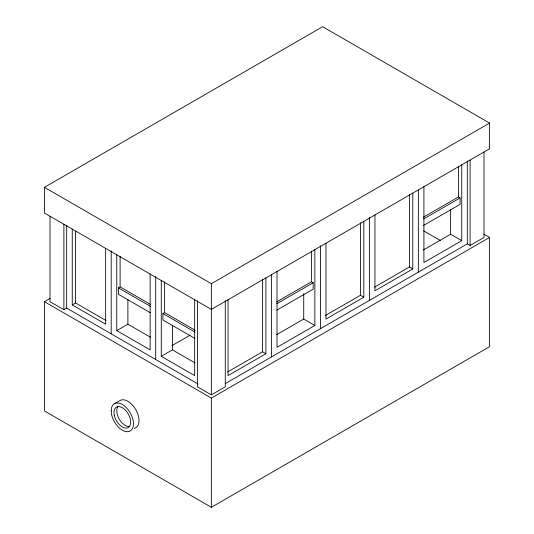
<?xml version="1.0" encoding="UTF-8"?>
<svg xmlns="http://www.w3.org/2000/svg" width="534" height="534" viewBox="0 0 534 534"><rect width="100%" height="100%" fill="white"/><g stroke="black" fill="none" stroke-linecap="round" stroke-linejoin="round"><path stroke-width="0.8" d="M44.429 187.327L322.643 26.7L489.571 123.074L489.571 148.779L211.357 309.406L44.429 213.026L44.429 187.327L211.357 283.701L489.571 123.074M483.817 234.119L489.571 237.443L489.571 346.673L211.357 507.3L44.429 410.926L44.429 301.697L50.189 298.366M49.989 216.343L49.989 301.697L63.9 309.727L66.683 308.118L198.074 383.979M72.25 229.093L72.25 304.907L75.588 302.978L106.132 320.614M150.394 312.764L118.435 294.307L118.435 287.879L120.103 286.918L150.648 304.554M116.766 254.791L116.766 330.606L127.893 324.185L150.621 337.308M194.91 338.463L162.943 320.006L162.943 313.578L164.619 312.617L195.164 330.252M172.035 345.605L190.051 335.205M161.275 280.49L161.275 356.311L172.409 349.883L195.137 363.007M276.532 301.97L311.516 281.778L313.184 282.74L313.184 289.168L276.772 310.187M423.429 217.164L458.412 196.966L460.081 197.927L460.081 204.355L423.676 225.375M276.772 303.759L313.184 282.74M423.676 218.953L460.081 197.927M114.456 403.717L120.023 400.507A15.74 9.085 60 0 1 136.417 410.8A15.74 9.085 60 0 1 134.274 428.348M276.599 334.705L303.726 319.045L314.853 325.466L314.853 249.652M423.495 249.892L450.623 234.232L461.75 240.654L461.75 164.839M227.564 372.004L262.548 351.813L265.885 353.742L265.885 277.92M325.5 315.467L360.483 295.269L363.821 297.198L363.821 221.383M374.467 287.199L409.444 267L412.789 268.929L412.789 193.108M265.885 353.742L228.051 375.582L228.051 299.768M314.853 325.466L277.012 347.314L277.012 271.499M363.821 297.198L325.98 319.045L325.98 243.224M412.789 268.929L374.948 290.77L374.948 214.955M461.75 240.654L423.916 262.501L423.916 186.686M225.368 383.559L467.317 243.871L470.1 245.473L484.011 237.443L484.011 152.09M197.447 300.649L197.447 386.83L211.357 394.86L225.268 386.83L225.268 300.649M44.429 301.697L211.357 398.07L489.571 237.443M423.702 230.895L440.31 240.487M118.435 287.879L150.394 306.336M162.943 313.578L194.91 332.035M72.25 304.907L105.632 324.185L105.632 248.363M116.766 330.606L150.147 349.883L150.147 274.069M161.275 356.311L194.663 375.582L194.663 299.768M470.1 160.12L470.1 245.473M467.317 161.001L467.317 243.871M458.412 166.234L458.412 196.966M450.623 209.575L450.623 234.232M418.349 190.104L418.349 272.14M409.444 194.516L409.444 267M369.381 217.545L369.381 300.408M360.483 222.785L360.483 295.269M320.42 245.814L320.42 328.684M311.516 251.047L311.516 281.778M303.726 293.567L303.726 319.045M271.452 274.082L271.452 356.952M262.548 279.329L262.548 351.813M211.357 283.701L211.357 394.86M211.357 398.07L211.357 507.3M172.409 325.226L172.409 349.883M164.619 281.885L164.619 312.617M155.714 276.652L155.714 359.522M127.893 299.527L127.893 324.185M120.103 256.187L120.103 286.918M111.199 250.953L111.199 333.823M75.588 231.329L75.588 302.978M66.683 225.255L66.683 308.118M63.9 224.373L63.9 309.727M129.181 426.506A11.801 6.815 60 0 1 119.122 419.003A11.801 6.815 60 0 1 117.941 406.668M114.236 415.038A11.801 6.815 60 0 0 128.147 427.621A11.801 6.815 60 0 0 124.602 409.391A11.801 6.815 60 0 0 114.236 415.038M111.199 410.92A15.74 9.085 60 0 0 127.893 431.692A15.74 9.085 60 0 0 127.893 409.431A15.74 9.085 60 0 0 111.199 410.92"/></g></svg>
